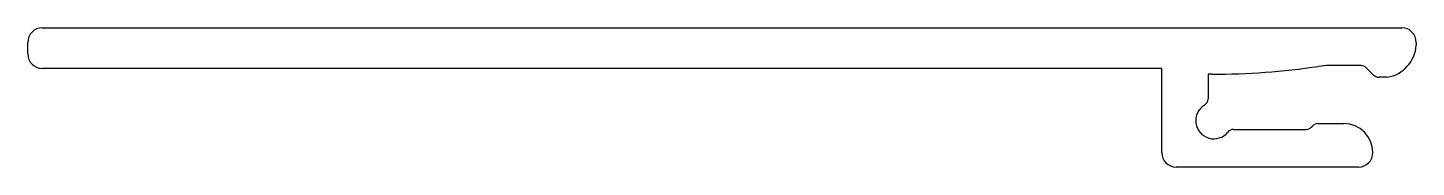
# Model space of a CAD drawing. Extents: x 746.3 to 794.3, y 459.2 to 464.
import ezdxf

# ---------------------------------------------------------------- set-up
doc = ezdxf.new("R2010")
doc.units = 0
doc.layers.get('0').update_dxf_attribs({"linetype": 'CONTINUOUS'})

msp = doc.modelspace()

# ---------------------------------------------------------------- linework, layer by layer
for p, q in [((746.841, 464.037), (793.841, 464.037)), ((746.341, 463.137), (746.341, 463.537)), ((794.341, 463.537), (794.341, 463.437)), ((792.438, 462.737), (791.326, 462.737)), ((785.543, 462.637), (746.841, 462.637)), ((785.543, 459.737), (785.543, 462.637)), ((787.143, 462.437), (787.143, 461.587)), ((787.275, 462.437), (787.143, 462.437)), ((792.868, 462.41), (792.614, 462.663)), ((793.341, 462.337), (793.045, 462.337)), ((788.023, 460.537), (790.535, 460.537)), ((790.712, 460.61), (790.766, 460.663)), ((790.943, 460.737), (791.843, 460.737)), ((792.343, 459.237), (786.043, 459.237))]:
    msp.add_line(p, q)
for centre, radius, start, end in [((746.841, 463.537), 0.5, 90, 180), ((793.841, 463.537), 0.5, 0, 90), ((793.148, 463.516), 1.196, 279.2844, 356.1682), ((746.841, 463.137), 0.5, 180, 270), ((791.326, 460.237), 2.5, 90, 98.4709), ((792.438, 462.487), 0.25, 45, 90), ((787.275, 487.437), 25, 270, 278.4709), ((793.045, 462.587), 0.25, 225, 270), ((787.343, 460.837), 0.625, 120.9466, 321.0594), ((786.893, 461.587), 0.25, 300.9466, 360), ((788.023, 460.287), 0.25, 90, 141.0594), ((790.535, 460.787), 0.25, 270, 315), ((790.943, 460.487), 0.25, 90, 135), ((791.843, 459.737), 1, 0, 90), ((786.043, 459.737), 0.5, 180, 270), ((792.343, 459.737), 0.5, 270, 0)]:
    msp.add_arc(centre, radius, start, end)

doc.saveas('drawing.dxf')
